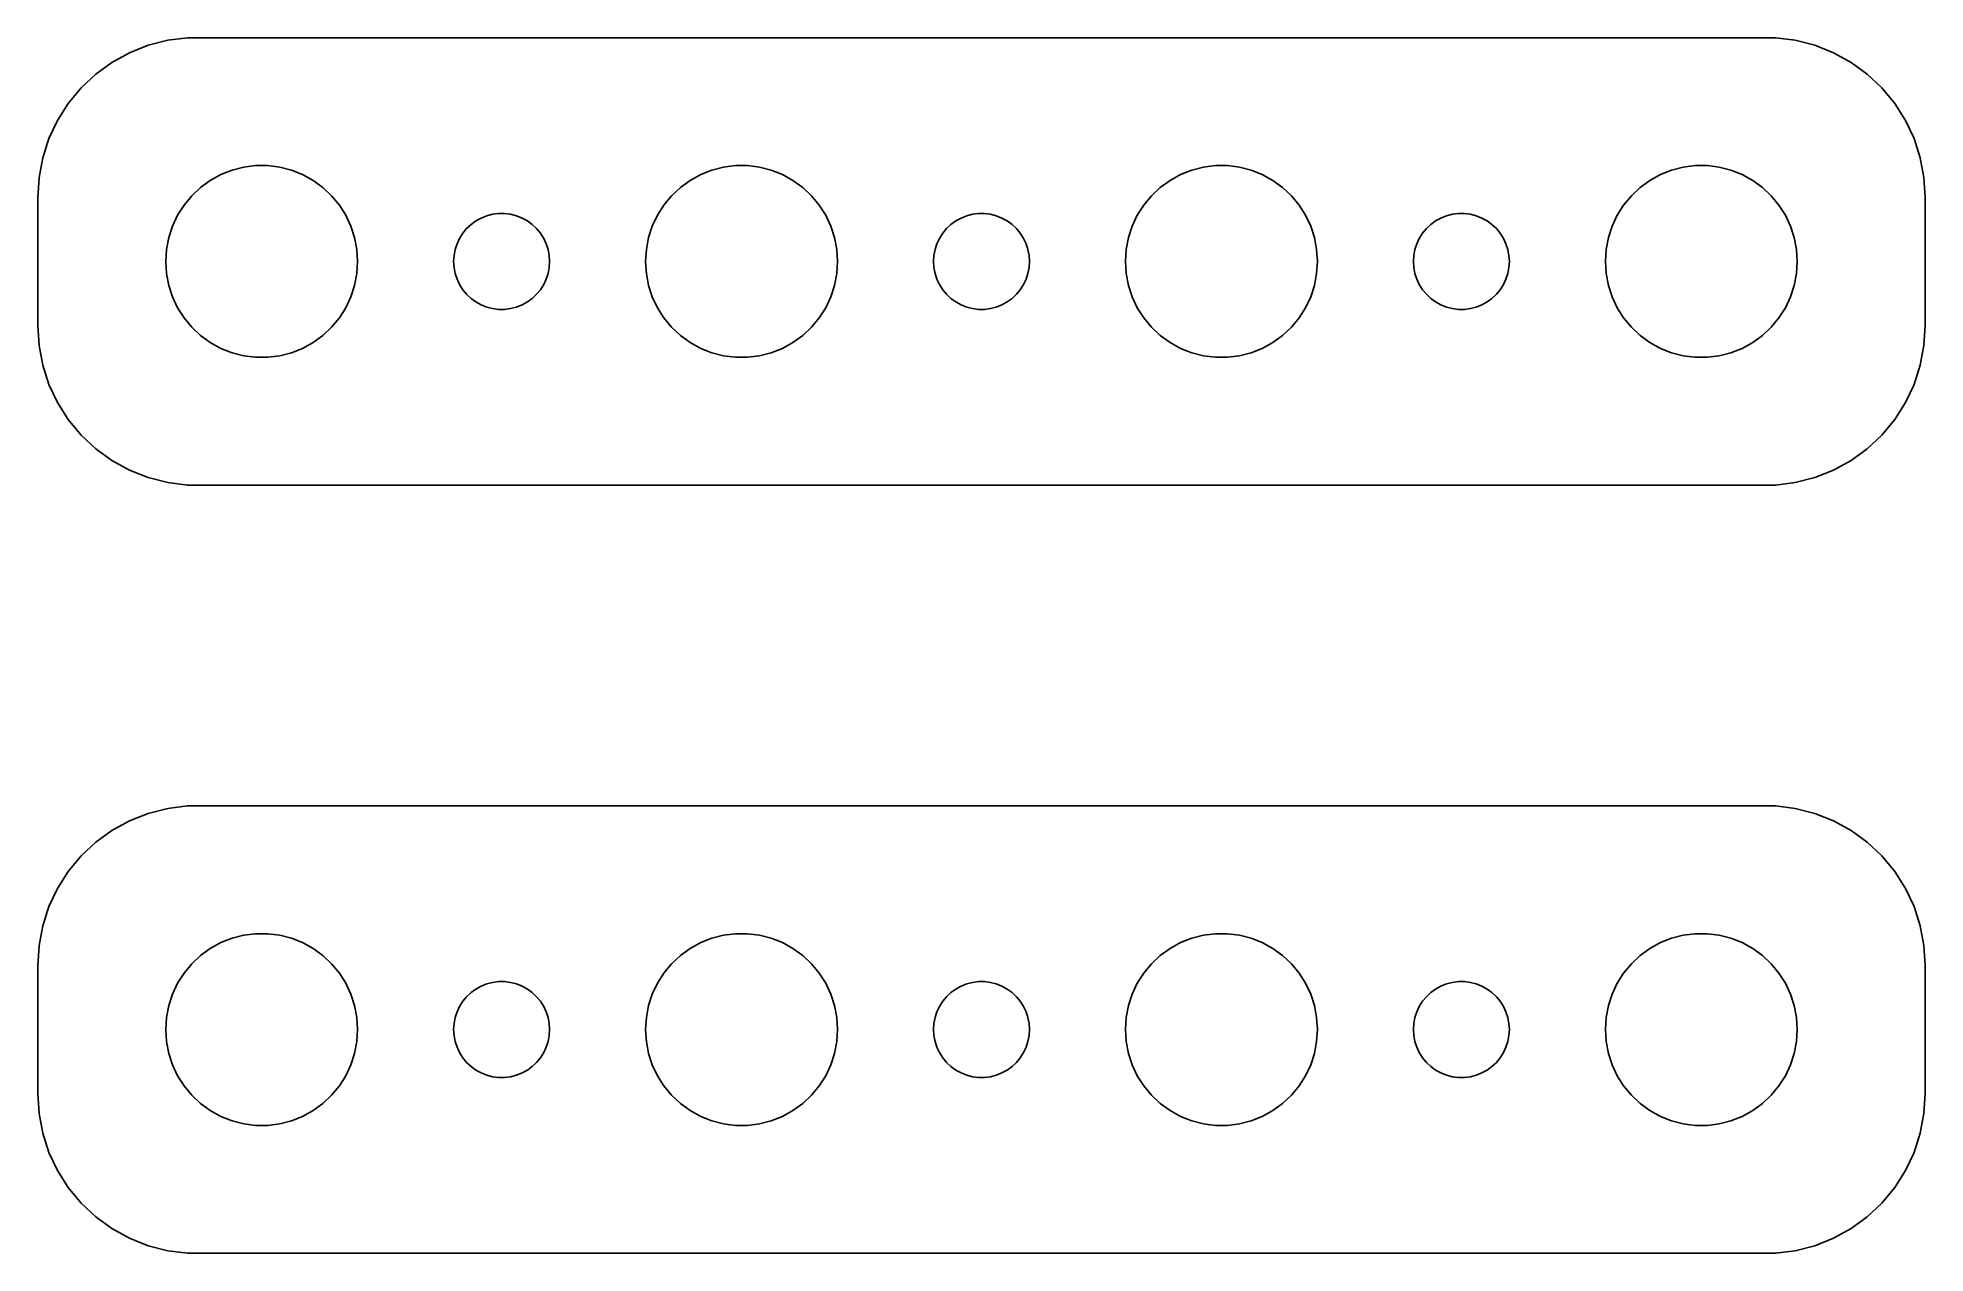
# Model space of a CAD drawing. Header units: metres. Extents: x -29.5 to 29.5, y 17 to 55.
import ezdxf

# ---------------------------------------------------------------- set-up
doc = ezdxf.new("R2010")
doc.units = ezdxf.units.M

msp = doc.modelspace()

# ---------------------------------------------------------------- linework, layer by layer
for p, q in [((-25.4369, 54.9114), (-26.0451, 54.7553)), ((-24.8139, 54.9901), (-25.4369, 54.9114)), ((24.8139, 54.9901), (-24.8139, 54.9901)), ((25.4369, 54.9114), (24.8139, 54.9901)), ((26.0451, 54.7553), (25.4369, 54.9114)), ((-26.6289, 54.5241), (-27.1791, 54.2216)), ((-26.0451, 54.7553), (-26.6289, 54.5241)), ((26.6289, 54.5241), (26.0451, 54.7553)), ((27.1791, 54.2216), (26.6289, 54.5241)), ((-27.6871, 53.8526), (-28.1448, 53.4227)), ((-27.1791, 54.2216), (-27.6871, 53.8526)), ((27.6871, 53.8526), (27.1791, 54.2216)), ((28.1448, 53.4227), (27.6871, 53.8526)), ((-28.1448, 53.4227), (-28.5451, 52.9389)), ((28.5451, 52.9389), (28.1448, 53.4227)), ((-28.5451, 52.9389), (-28.8815, 52.4088)), ((28.8815, 52.4088), (28.5451, 52.9389)), ((-28.8815, 52.4088), (-29.1489, 51.8406)), ((29.1489, 51.8406), (28.8815, 52.4088)), ((-29.1489, 51.8406), (-29.3429, 51.2434)), ((29.3429, 51.2434), (29.1489, 51.8406)), ((-29.3429, 51.2434), (-29.4606, 50.6267)), ((-23.7773, 50.7145), (-23.427, 50.8532)), ((-23.427, 50.8532), (-23.0621, 50.9469)), ((-23.0621, 50.9469), (-22.6884, 50.9941)), ((-22.6884, 50.9941), (-22.3116, 50.9941)), ((-22.3116, 50.9941), (-21.9379, 50.9469)), ((-21.9379, 50.9469), (-21.5729, 50.8532)), ((-21.5729, 50.8532), (-21.2227, 50.7145)), ((-8.77733, 50.7145), (-8.42705, 50.8532)), ((-8.42705, 50.8532), (-8.06213, 50.9469)), ((-8.06213, 50.9469), (-7.68837, 50.9941)), ((-7.68837, 50.9941), (-7.31161, 50.9941)), ((-7.31161, 50.9941), (-6.93785, 50.9469)), ((-6.93785, 50.9469), (-6.57294, 50.8532)), ((-6.57294, 50.8532), (-6.22266, 50.7145)), ((6.22266, 50.7145), (6.57294, 50.8532)), ((6.57294, 50.8532), (6.93785, 50.9469)), ((6.93785, 50.9469), (7.31161, 50.9941)), ((7.31161, 50.9941), (7.68837, 50.9941)), ((7.68837, 50.9941), (8.06213, 50.9469)), ((8.06213, 50.9469), (8.42705, 50.8532)), ((8.42705, 50.8532), (8.77733, 50.7145)), ((21.2227, 50.7145), (21.5729, 50.8532)), ((21.5729, 50.8532), (21.9379, 50.9469)), ((21.9379, 50.9469), (22.3116, 50.9941)), ((22.3116, 50.9941), (22.6884, 50.9941)), ((22.6884, 50.9941), (23.0621, 50.9469)), ((23.0621, 50.9469), (23.427, 50.8532)), ((23.427, 50.8532), (23.7773, 50.7145)), ((29.4606, 50.6267), (29.3429, 51.2434)), ((-29.4606, 50.6267), (-29.5, 50)), ((-24.6869, 50.0536), (-24.4123, 50.3115)), ((-24.4123, 50.3115), (-24.1075, 50.533)), ((-24.1075, 50.533), (-23.7773, 50.7145)), ((-21.2227, 50.7145), (-20.8925, 50.533)), ((-20.8925, 50.533), (-20.5877, 50.3115)), ((-20.5877, 50.3115), (-20.3131, 50.0536)), ((-9.6869, 50.0536), (-9.41226, 50.3115)), ((-9.41226, 50.3115), (-9.10747, 50.533)), ((-9.10747, 50.533), (-8.77733, 50.7145)), ((-6.22266, 50.7145), (-5.89252, 50.533)), ((-5.89252, 50.533), (-5.58772, 50.3115)), ((-5.58772, 50.3115), (-5.31308, 50.0536)), ((5.31308, 50.0536), (5.58772, 50.3115)), ((5.58772, 50.3115), (5.89252, 50.533)), ((5.89252, 50.533), (6.22266, 50.7145)), ((8.77733, 50.7145), (9.10747, 50.533)), ((9.10747, 50.533), (9.41226, 50.3115)), ((9.41226, 50.3115), (9.6869, 50.0536)), ((20.3131, 50.0536), (20.5877, 50.3115)), ((20.5877, 50.3115), (20.8925, 50.533)), ((20.8925, 50.533), (21.2227, 50.7145)), ((23.7773, 50.7145), (24.1075, 50.533)), ((24.1075, 50.533), (24.4123, 50.3115)), ((24.4123, 50.3115), (24.6869, 50.0536)), ((29.5, 50), (29.4606, 50.6267)), ((-29.5, 50), (-29.5, 46)), ((-25.1289, 49.4453), (-24.927, 49.7634)), ((-24.927, 49.7634), (-24.6869, 50.0536)), ((-20.3131, 50.0536), (-20.0729, 49.7634)), ((-20.0729, 49.7634), (-19.8711, 49.4453)), ((-10.1289, 49.4453), (-9.92705, 49.7634)), ((-9.92705, 49.7634), (-9.6869, 50.0536)), ((-5.31308, 50.0536), (-5.07294, 49.7634)), ((-5.07294, 49.7634), (-4.87108, 49.4453)), ((4.87108, 49.4453), (5.07294, 49.7634)), ((5.07294, 49.7634), (5.31308, 50.0536)), ((9.6869, 50.0536), (9.92705, 49.7634)), ((9.92705, 49.7634), (10.1289, 49.4453)), ((19.8711, 49.4453), (20.0729, 49.7634)), ((20.0729, 49.7634), (20.3131, 50.0536)), ((24.6869, 50.0536), (24.927, 49.7634)), ((24.927, 49.7634), (25.1289, 49.4453)), ((29.5, 46), (29.5, 50)), ((-25.4057, 48.7461), (-25.2893, 49.1044)), ((-25.2893, 49.1044), (-25.1289, 49.4453)), ((-19.8711, 49.4453), (-19.7107, 49.1044)), ((-19.7107, 49.1044), (-19.5942, 48.7461)), ((-16.2135, 48.8817), (-16.0934, 49.0268)), ((-16.0934, 49.0268), (-15.9561, 49.1558)), ((-15.9561, 49.1558), (-15.8037, 49.2665)), ((-15.8037, 49.2665), (-15.6387, 49.3572)), ((-15.6387, 49.3572), (-15.4635, 49.4266)), ((-15.4635, 49.4266), (-15.2811, 49.4734)), ((-15.2811, 49.4734), (-15.0942, 49.497)), ((-15.0942, 49.497), (-14.9058, 49.497)), ((-14.9058, 49.497), (-14.7189, 49.4734)), ((-14.7189, 49.4734), (-14.5365, 49.4266)), ((-14.5365, 49.4266), (-14.3613, 49.3572)), ((-14.3613, 49.3572), (-14.1963, 49.2665)), ((-14.1963, 49.2665), (-14.0439, 49.1558)), ((-14.0439, 49.1558), (-13.9065, 49.0268)), ((-13.9065, 49.0268), (-13.7865, 48.8817)), ((-10.4057, 48.7461), (-10.2893, 49.1044)), ((-10.2893, 49.1044), (-10.1289, 49.4453)), ((-4.87108, 49.4453), (-4.71066, 49.1044)), ((-4.71066, 49.1044), (-4.59424, 48.7461)), ((-1.21352, 48.8817), (-1.09344, 49.0268)), ((-1.09344, 49.0268), (-0.956131, 49.1558)), ((-0.956131, 49.1558), (-0.803726, 49.2665)), ((-0.803726, 49.2665), (-0.638657, 49.3572)), ((-0.638657, 49.3572), (-0.463516, 49.4266)), ((-0.463516, 49.4266), (-0.281067, 49.4734)), ((-0.281067, 49.4734), (-0.094177, 49.497)), ((-0.094177, 49.497), (0.094177, 49.497)), ((0.094177, 49.497), (0.281067, 49.4734)), ((0.281067, 49.4734), (0.463516, 49.4266)), ((0.463516, 49.4266), (0.638657, 49.3572)), ((0.638657, 49.3572), (0.803726, 49.2665)), ((0.803726, 49.2665), (0.956131, 49.1558)), ((0.956131, 49.1558), (1.09344, 49.0268)), ((1.09344, 49.0268), (1.21352, 48.8817)), ((4.59424, 48.7461), (4.71066, 49.1044)), ((4.71066, 49.1044), (4.87108, 49.4453)), ((10.1289, 49.4453), (10.2893, 49.1044)), ((10.2893, 49.1044), (10.4057, 48.7461)), ((13.7865, 48.8817), (13.9065, 49.0268)), ((13.9065, 49.0268), (14.0439, 49.1558)), ((14.0439, 49.1558), (14.1963, 49.2665)), ((14.1963, 49.2665), (14.3613, 49.3572)), ((14.3613, 49.3572), (14.5365, 49.4266)), ((14.5365, 49.4266), (14.7189, 49.4734)), ((14.7189, 49.4734), (14.9058, 49.497)), ((14.9058, 49.497), (15.0942, 49.497)), ((15.0942, 49.497), (15.2811, 49.4734)), ((15.2811, 49.4734), (15.4635, 49.4266)), ((15.4635, 49.4266), (15.6387, 49.3572)), ((15.6387, 49.3572), (15.8037, 49.2665)), ((15.8037, 49.2665), (15.9561, 49.1558)), ((15.9561, 49.1558), (16.0934, 49.0268)), ((16.0934, 49.0268), (16.2135, 48.8817)), ((19.5942, 48.7461), (19.7107, 49.1044)), ((19.7107, 49.1044), (19.8711, 49.4453)), ((25.1289, 49.4453), (25.2893, 49.1044)), ((25.2893, 49.1044), (25.4057, 48.7461)), ((-25.4763, 48.376), (-25.4057, 48.7461)), ((-19.5942, 48.7461), (-19.5237, 48.376)), ((-16.4529, 48.373), (-16.3947, 48.5522)), ((-16.3947, 48.5522), (-16.3145, 48.7226)), ((-16.3145, 48.7226), (-16.2135, 48.8817)), ((-13.7865, 48.8817), (-13.6855, 48.7226)), ((-13.6855, 48.7226), (-13.6053, 48.5522)), ((-13.6053, 48.5522), (-13.5471, 48.373)), ((-10.4763, 48.376), (-10.4057, 48.7461)), ((-4.59424, 48.7461), (-4.52365, 48.376)), ((-1.45287, 48.373), (-1.39465, 48.5522)), ((-1.39465, 48.5522), (-1.31445, 48.7226)), ((-1.31445, 48.7226), (-1.21352, 48.8817)), ((1.21352, 48.8817), (1.31445, 48.7226)), ((1.31445, 48.7226), (1.39465, 48.5522)), ((1.39465, 48.5522), (1.45287, 48.373)), ((4.52365, 48.376), (4.59424, 48.7461)), ((10.4057, 48.7461), (10.4763, 48.376)), ((13.5471, 48.373), (13.6053, 48.5522)), ((13.6053, 48.5522), (13.6855, 48.7226)), ((13.6855, 48.7226), (13.7865, 48.8817)), ((16.2135, 48.8817), (16.3145, 48.7226)), ((16.3145, 48.7226), (16.3947, 48.5522)), ((16.3947, 48.5522), (16.4529, 48.373)), ((19.5237, 48.376), (19.5942, 48.7461)), ((25.4057, 48.7461), (25.4763, 48.376)), ((-25.5, 48), (-25.4763, 48.376)), ((-25.4763, 47.624), (-25.5, 48)), ((-19.5237, 48.376), (-19.5, 48)), ((-19.5, 48), (-19.5237, 47.624)), ((-16.5, 48), (-16.4882, 48.188)), ((-16.4882, 47.812), (-16.5, 48)), ((-16.4882, 48.188), (-16.4529, 48.373)), ((-16.4529, 47.627), (-16.4882, 47.812)), ((-13.5471, 48.373), (-13.5118, 48.188)), ((-13.5118, 47.812), (-13.5471, 47.627)), ((-13.5118, 48.188), (-13.5, 48)), ((-13.5, 48), (-13.5118, 47.812)), ((-10.5, 48), (-10.4763, 48.376)), ((-10.4763, 47.624), (-10.5, 48)), ((-4.52365, 48.376), (-4.5, 48)), ((-4.5, 48), (-4.52365, 47.624)), ((-1.5, 48), (-1.48816, 48.188)), ((-1.48816, 47.812), (-1.5, 48)), ((-1.48816, 48.188), (-1.45287, 48.373)), ((-1.45287, 47.627), (-1.48816, 47.812)), ((1.45287, 48.373), (1.48816, 48.188)), ((1.48816, 47.812), (1.45287, 47.627)), ((1.48816, 48.188), (1.5, 48)), ((1.5, 48), (1.48816, 47.812)), ((4.5, 48), (4.52365, 48.376)), ((4.52365, 47.624), (4.5, 48)), ((10.4763, 48.376), (10.5, 48)), ((10.5, 48), (10.4763, 47.624)), ((13.5, 48), (13.5118, 48.188)), ((13.5118, 47.812), (13.5, 48)), ((13.5118, 48.188), (13.5471, 48.373)), ((13.5471, 47.627), (13.5118, 47.812)), ((16.4529, 48.373), (16.4882, 48.188)), ((16.4882, 47.812), (16.4529, 47.627)), ((16.4882, 48.188), (16.5, 48)), ((16.5, 48), (16.4882, 47.812)), ((19.5, 48), (19.5237, 48.376)), ((19.5237, 47.624), (19.5, 48)), ((25.4763, 48.376), (25.5, 48)), ((25.5, 48), (25.4763, 47.624)), ((-25.4057, 47.2539), (-25.4763, 47.624)), ((-25.2893, 46.8956), (-25.4057, 47.2539)), ((-19.5942, 47.2539), (-19.7107, 46.8956)), ((-19.5237, 47.624), (-19.5942, 47.2539)), ((-16.3947, 47.4478), (-16.4529, 47.627)), ((-16.3145, 47.2774), (-16.3947, 47.4478)), ((-16.2135, 47.1183), (-16.3145, 47.2774)), ((-13.6855, 47.2774), (-13.7865, 47.1183)), ((-13.6053, 47.4478), (-13.6855, 47.2774)), ((-13.5471, 47.627), (-13.6053, 47.4478)), ((-10.4057, 47.2539), (-10.4763, 47.624)), ((-10.2893, 46.8956), (-10.4057, 47.2539)), ((-4.59424, 47.2539), (-4.71066, 46.8956)), ((-4.52365, 47.624), (-4.59424, 47.2539)), ((-1.39465, 47.4478), (-1.45287, 47.627)), ((-1.31445, 47.2774), (-1.39465, 47.4478)), ((-1.21352, 47.1183), (-1.31445, 47.2774)), ((1.31445, 47.2774), (1.21352, 47.1183)), ((1.39465, 47.4478), (1.31445, 47.2774)), ((1.45287, 47.627), (1.39465, 47.4478)), ((4.59424, 47.2539), (4.52365, 47.624)), ((4.71066, 46.8956), (4.59424, 47.2539)), ((10.4057, 47.2539), (10.2893, 46.8956)), ((10.4763, 47.624), (10.4057, 47.2539)), ((13.6053, 47.4478), (13.5471, 47.627)), ((13.6855, 47.2774), (13.6053, 47.4478)), ((13.7865, 47.1183), (13.6855, 47.2774)), ((16.3145, 47.2774), (16.2135, 47.1183)), ((16.3947, 47.4478), (16.3145, 47.2774)), ((16.4529, 47.627), (16.3947, 47.4478)), ((19.5942, 47.2539), (19.5237, 47.624)), ((19.7107, 46.8956), (19.5942, 47.2539)), ((25.4057, 47.2539), (25.2893, 46.8956)), ((25.4763, 47.624), (25.4057, 47.2539)), ((-25.1289, 46.5547), (-25.2893, 46.8956)), ((-19.7107, 46.8956), (-19.8711, 46.5547)), ((-16.0934, 46.9732), (-16.2135, 47.1183)), ((-15.9561, 46.8442), (-16.0934, 46.9732)), ((-15.8037, 46.7335), (-15.9561, 46.8442)), ((-15.6387, 46.6428), (-15.8037, 46.7335)), ((-15.4635, 46.5734), (-15.6387, 46.6428)), ((-14.3613, 46.6428), (-14.5365, 46.5734)), ((-14.1963, 46.7335), (-14.3613, 46.6428)), ((-14.0439, 46.8442), (-14.1963, 46.7335)), ((-13.9065, 46.9732), (-14.0439, 46.8442)), ((-13.7865, 47.1183), (-13.9065, 46.9732)), ((-10.1289, 46.5547), (-10.2893, 46.8956)), ((-4.71066, 46.8956), (-4.87108, 46.5547)), ((-1.09344, 46.9732), (-1.21352, 47.1183)), ((-0.956131, 46.8442), (-1.09344, 46.9732)), ((-0.803726, 46.7335), (-0.956131, 46.8442)), ((-0.638657, 46.6428), (-0.803726, 46.7335)), ((-0.463516, 46.5734), (-0.638657, 46.6428)), ((0.638657, 46.6428), (0.463516, 46.5734)), ((0.803726, 46.7335), (0.638657, 46.6428)), ((0.956131, 46.8442), (0.803726, 46.7335)), ((1.09344, 46.9732), (0.956131, 46.8442)), ((1.21352, 47.1183), (1.09344, 46.9732)), ((4.87108, 46.5547), (4.71066, 46.8956)), ((10.2893, 46.8956), (10.1289, 46.5547)), ((13.9065, 46.9732), (13.7865, 47.1183)), ((14.0439, 46.8442), (13.9065, 46.9732)), ((14.1963, 46.7335), (14.0439, 46.8442)), ((14.3613, 46.6428), (14.1963, 46.7335)), ((14.5365, 46.5734), (14.3613, 46.6428)), ((15.6387, 46.6428), (15.4635, 46.5734)), ((15.8037, 46.7335), (15.6387, 46.6428)), ((15.9561, 46.8442), (15.8037, 46.7335)), ((16.0934, 46.9732), (15.9561, 46.8442)), ((16.2135, 47.1183), (16.0934, 46.9732)), ((19.8711, 46.5547), (19.7107, 46.8956)), ((25.2893, 46.8956), (25.1289, 46.5547)), ((-24.927, 46.2366), (-25.1289, 46.5547)), ((-24.6869, 45.9464), (-24.927, 46.2366)), ((-20.0729, 46.2366), (-20.3131, 45.9464)), ((-19.8711, 46.5547), (-20.0729, 46.2366)), ((-15.2811, 46.5266), (-15.4635, 46.5734)), ((-15.0942, 46.503), (-15.2811, 46.5266)), ((-14.9058, 46.503), (-15.0942, 46.503)), ((-14.7189, 46.5266), (-14.9058, 46.503)), ((-14.5365, 46.5734), (-14.7189, 46.5266)), ((-9.92705, 46.2366), (-10.1289, 46.5547)), ((-9.6869, 45.9464), (-9.92705, 46.2366)), ((-5.07294, 46.2366), (-5.31308, 45.9464)), ((-4.87108, 46.5547), (-5.07294, 46.2366)), ((-0.281067, 46.5266), (-0.463516, 46.5734)), ((-0.094177, 46.503), (-0.281067, 46.5266)), ((0.094177, 46.503), (-0.094177, 46.503)), ((0.281067, 46.5266), (0.094177, 46.503)), ((0.463516, 46.5734), (0.281067, 46.5266)), ((5.07294, 46.2366), (4.87108, 46.5547)), ((5.31308, 45.9464), (5.07294, 46.2366)), ((9.92705, 46.2366), (9.6869, 45.9464)), ((10.1289, 46.5547), (9.92705, 46.2366)), ((14.7189, 46.5266), (14.5365, 46.5734)), ((14.9058, 46.503), (14.7189, 46.5266)), ((15.0942, 46.503), (14.9058, 46.503)), ((15.2811, 46.5266), (15.0942, 46.503)), ((15.4635, 46.5734), (15.2811, 46.5266)), ((20.0729, 46.2366), (19.8711, 46.5547)), ((20.3131, 45.9464), (20.0729, 46.2366)), ((24.927, 46.2366), (24.6869, 45.9464)), ((25.1289, 46.5547), (24.927, 46.2366)), ((-29.5, 46), (-29.4606, 45.3733)), ((-24.4123, 45.6885), (-24.6869, 45.9464)), ((-24.1075, 45.467), (-24.4123, 45.6885)), ((-23.7773, 45.2855), (-24.1075, 45.467)), ((-20.8925, 45.467), (-21.2227, 45.2855)), ((-20.5877, 45.6885), (-20.8925, 45.467)), ((-20.3131, 45.9464), (-20.5877, 45.6885)), ((-9.41226, 45.6885), (-9.6869, 45.9464)), ((-9.10747, 45.467), (-9.41226, 45.6885)), ((-8.77733, 45.2855), (-9.10747, 45.467)), ((-5.89252, 45.467), (-6.22266, 45.2855)), ((-5.58772, 45.6885), (-5.89252, 45.467)), ((-5.31308, 45.9464), (-5.58772, 45.6885)), ((5.58772, 45.6885), (5.31308, 45.9464)), ((5.89252, 45.467), (5.58772, 45.6885)), ((6.22266, 45.2855), (5.89252, 45.467)), ((9.10747, 45.467), (8.77733, 45.2855)), ((9.41226, 45.6885), (9.10747, 45.467)), ((9.6869, 45.9464), (9.41226, 45.6885)), ((20.5877, 45.6885), (20.3131, 45.9464)), ((20.8925, 45.467), (20.5877, 45.6885)), ((21.2227, 45.2855), (20.8925, 45.467)), ((24.1075, 45.467), (23.7773, 45.2855)), ((24.4123, 45.6885), (24.1075, 45.467)), ((24.6869, 45.9464), (24.4123, 45.6885)), ((29.4606, 45.3733), (29.5, 46)), ((-29.4606, 45.3733), (-29.3429, 44.7566)), ((-23.427, 45.1468), (-23.7773, 45.2855)), ((-23.0621, 45.0531), (-23.427, 45.1468)), ((-22.6884, 45.0059), (-23.0621, 45.0531)), ((-22.3116, 45.0059), (-22.6884, 45.0059)), ((-21.9379, 45.0531), (-22.3116, 45.0059)), ((-21.5729, 45.1468), (-21.9379, 45.0531)), ((-21.2227, 45.2855), (-21.5729, 45.1468)), ((-8.42705, 45.1468), (-8.77733, 45.2855)), ((-8.06213, 45.0531), (-8.42705, 45.1468)), ((-7.68837, 45.0059), (-8.06213, 45.0531)), ((-7.31161, 45.0059), (-7.68837, 45.0059)), ((-6.93785, 45.0531), (-7.31161, 45.0059)), ((-6.57294, 45.1468), (-6.93785, 45.0531)), ((-6.22266, 45.2855), (-6.57294, 45.1468)), ((6.57294, 45.1468), (6.22266, 45.2855)), ((6.93785, 45.0531), (6.57294, 45.1468)), ((7.31161, 45.0059), (6.93785, 45.0531)), ((7.68837, 45.0059), (7.31161, 45.0059)), ((8.06213, 45.0531), (7.68837, 45.0059)), ((8.42705, 45.1468), (8.06213, 45.0531)), ((8.77733, 45.2855), (8.42705, 45.1468)), ((21.5729, 45.1468), (21.2227, 45.2855)), ((21.9379, 45.0531), (21.5729, 45.1468)), ((22.3116, 45.0059), (21.9379, 45.0531)), ((22.6884, 45.0059), (22.3116, 45.0059)), ((23.0621, 45.0531), (22.6884, 45.0059)), ((23.427, 45.1468), (23.0621, 45.0531)), ((23.7773, 45.2855), (23.427, 45.1468)), ((29.3429, 44.7566), (29.4606, 45.3733)), ((-29.3429, 44.7566), (-29.1489, 44.1594)), ((29.1489, 44.1594), (29.3429, 44.7566)), ((-29.1489, 44.1594), (-28.8815, 43.5912)), ((28.8815, 43.5912), (29.1489, 44.1594)), ((-28.8815, 43.5912), (-28.5451, 43.0611)), ((28.5451, 43.0611), (28.8815, 43.5912)), ((-28.5451, 43.0611), (-28.1448, 42.5773)), ((-28.1448, 42.5773), (-27.6871, 42.1474)), ((27.6871, 42.1474), (28.1448, 42.5773)), ((28.1448, 42.5773), (28.5451, 43.0611)), ((-27.6871, 42.1474), (-27.1791, 41.7784)), ((27.1791, 41.7784), (27.6871, 42.1474)), ((-27.1791, 41.7784), (-26.6289, 41.4759)), ((-26.6289, 41.4759), (-26.0451, 41.2447)), ((26.0451, 41.2447), (26.6289, 41.4759)), ((26.6289, 41.4759), (27.1791, 41.7784)), ((-26.0451, 41.2447), (-25.4369, 41.0886)), ((-25.4369, 41.0886), (-24.8139, 41.0099)), ((-24.8139, 41.0099), (24.8139, 41.0099)), ((24.8139, 41.0099), (25.4369, 41.0886)), ((25.4369, 41.0886), (26.0451, 41.2447)), ((-26.0451, 30.7553), (-26.6289, 30.5241)), ((-25.4369, 30.9114), (-26.0451, 30.7553)), ((-24.8139, 30.9901), (-25.4369, 30.9114)), ((24.8139, 30.9901), (-24.8139, 30.9901)), ((25.4369, 30.9114), (24.8139, 30.9901)), ((26.0451, 30.7553), (25.4369, 30.9114)), ((26.6289, 30.5241), (26.0451, 30.7553)), ((-27.1791, 30.2216), (-27.6871, 29.8526)), ((-26.6289, 30.5241), (-27.1791, 30.2216)), ((27.1791, 30.2216), (26.6289, 30.5241)), ((27.6871, 29.8526), (27.1791, 30.2216)), ((-27.6871, 29.8526), (-28.1448, 29.4227)), ((28.1448, 29.4227), (27.6871, 29.8526)), ((-28.5451, 28.9389), (-28.8815, 28.4088)), ((-28.1448, 29.4227), (-28.5451, 28.9389)), ((28.5451, 28.9389), (28.1448, 29.4227)), ((28.8815, 28.4088), (28.5451, 28.9389)), ((-28.8815, 28.4088), (-29.1489, 27.8406)), ((29.1489, 27.8406), (28.8815, 28.4088)), ((-29.1489, 27.8406), (-29.3429, 27.2434)), ((29.3429, 27.2434), (29.1489, 27.8406)), ((-29.3429, 27.2434), (-29.4606, 26.6267)), ((29.4606, 26.6267), (29.3429, 27.2434)), ((-29.4606, 26.6267), (-29.5, 26)), ((-24.1075, 26.533), (-23.7773, 26.7145)), ((-23.7773, 26.7145), (-23.427, 26.8532)), ((-23.427, 26.8532), (-23.0621, 26.9469)), ((-23.0621, 26.9469), (-22.6884, 26.9941)), ((-22.6884, 26.9941), (-22.3116, 26.9941)), ((-22.3116, 26.9941), (-21.9379, 26.9469)), ((-21.9379, 26.9469), (-21.5729, 26.8532)), ((-21.5729, 26.8532), (-21.2227, 26.7145)), ((-21.2227, 26.7145), (-20.8925, 26.533)), ((-9.10747, 26.533), (-8.77733, 26.7145)), ((-8.77733, 26.7145), (-8.42705, 26.8532)), ((-8.42705, 26.8532), (-8.06213, 26.9469)), ((-8.06213, 26.9469), (-7.68837, 26.9941)), ((-7.68837, 26.9941), (-7.31161, 26.9941)), ((-7.31161, 26.9941), (-6.93785, 26.9469)), ((-6.93785, 26.9469), (-6.57294, 26.8532)), ((-6.57294, 26.8532), (-6.22266, 26.7145)), ((-6.22266, 26.7145), (-5.89252, 26.533)), ((5.89252, 26.533), (6.22266, 26.7145)), ((6.22266, 26.7145), (6.57294, 26.8532)), ((6.57294, 26.8532), (6.93785, 26.9469)), ((6.93785, 26.9469), (7.31161, 26.9941)), ((7.31161, 26.9941), (7.68837, 26.9941)), ((7.68837, 26.9941), (8.06213, 26.9469)), ((8.06213, 26.9469), (8.42705, 26.8532)), ((8.42705, 26.8532), (8.77733, 26.7145)), ((8.77733, 26.7145), (9.10747, 26.533)), ((20.8925, 26.533), (21.2227, 26.7145)), ((21.2227, 26.7145), (21.5729, 26.8532)), ((21.5729, 26.8532), (21.9379, 26.9469)), ((21.9379, 26.9469), (22.3116, 26.9941)), ((22.3116, 26.9941), (22.6884, 26.9941)), ((22.6884, 26.9941), (23.0621, 26.9469)), ((23.0621, 26.9469), (23.427, 26.8532)), ((23.427, 26.8532), (23.7773, 26.7145)), ((23.7773, 26.7145), (24.1075, 26.533)), ((29.5, 26), (29.4606, 26.6267)), ((-29.5, 26), (-29.5, 22)), ((-24.927, 25.7634), (-24.6869, 26.0536)), ((-24.6869, 26.0536), (-24.4123, 26.3115)), ((-24.4123, 26.3115), (-24.1075, 26.533)), ((-20.8925, 26.533), (-20.5877, 26.3115)), ((-20.5877, 26.3115), (-20.3131, 26.0536)), ((-20.3131, 26.0536), (-20.0729, 25.7634)), ((-9.92705, 25.7634), (-9.6869, 26.0536)), ((-9.6869, 26.0536), (-9.41226, 26.3115)), ((-9.41226, 26.3115), (-9.10747, 26.533)), ((-5.89252, 26.533), (-5.58772, 26.3115)), ((-5.58772, 26.3115), (-5.31308, 26.0536)), ((-5.31308, 26.0536), (-5.07294, 25.7634)), ((5.07294, 25.7634), (5.31308, 26.0536)), ((5.31308, 26.0536), (5.58772, 26.3115)), ((5.58772, 26.3115), (5.89252, 26.533)), ((9.10747, 26.533), (9.41226, 26.3115)), ((9.41226, 26.3115), (9.6869, 26.0536)), ((9.6869, 26.0536), (9.92705, 25.7634)), ((20.0729, 25.7634), (20.3131, 26.0536)), ((20.3131, 26.0536), (20.5877, 26.3115)), ((20.5877, 26.3115), (20.8925, 26.533)), ((24.1075, 26.533), (24.4123, 26.3115)), ((24.4123, 26.3115), (24.6869, 26.0536)), ((24.6869, 26.0536), (24.927, 25.7634)), ((29.5, 22), (29.5, 26)), ((-25.2893, 25.1044), (-25.1289, 25.4453)), ((-25.1289, 25.4453), (-24.927, 25.7634)), ((-20.0729, 25.7634), (-19.8711, 25.4453)), ((-19.8711, 25.4453), (-19.7107, 25.1044)), ((-15.6387, 25.3572), (-15.4635, 25.4266)), ((-15.4635, 25.4266), (-15.2811, 25.4734)), ((-15.2811, 25.4734), (-15.0942, 25.497)), ((-15.0942, 25.497), (-14.9058, 25.497)), ((-14.9058, 25.497), (-14.7189, 25.4734)), ((-14.7189, 25.4734), (-14.5365, 25.4266)), ((-14.5365, 25.4266), (-14.3613, 25.3572)), ((-10.2893, 25.1044), (-10.1289, 25.4453)), ((-10.1289, 25.4453), (-9.92705, 25.7634)), ((-5.07294, 25.7634), (-4.87108, 25.4453)), ((-4.87108, 25.4453), (-4.71066, 25.1044)), ((-0.638657, 25.3572), (-0.463516, 25.4266)), ((-0.463516, 25.4266), (-0.281067, 25.4734)), ((-0.281067, 25.4734), (-0.094177, 25.497)), ((-0.094177, 25.497), (0.094177, 25.497)), ((0.094177, 25.497), (0.281067, 25.4734)), ((0.281067, 25.4734), (0.463516, 25.4266)), ((0.463516, 25.4266), (0.638657, 25.3572)), ((4.71066, 25.1044), (4.87108, 25.4453)), ((4.87108, 25.4453), (5.07294, 25.7634)), ((9.92705, 25.7634), (10.1289, 25.4453)), ((10.1289, 25.4453), (10.2893, 25.1044)), ((14.3613, 25.3572), (14.5365, 25.4266)), ((14.5365, 25.4266), (14.7189, 25.4734)), ((14.7189, 25.4734), (14.9058, 25.497)), ((14.9058, 25.497), (15.0942, 25.497)), ((15.0942, 25.497), (15.2811, 25.4734)), ((15.2811, 25.4734), (15.4635, 25.4266)), ((15.4635, 25.4266), (15.6387, 25.3572)), ((19.7107, 25.1044), (19.8711, 25.4453)), ((19.8711, 25.4453), (20.0729, 25.7634)), ((24.927, 25.7634), (25.1289, 25.4453)), ((25.1289, 25.4453), (25.2893, 25.1044)), ((-25.4057, 24.7461), (-25.2893, 25.1044)), ((-19.7107, 25.1044), (-19.5942, 24.7461)), ((-16.3145, 24.7226), (-16.2135, 24.8817)), ((-16.2135, 24.8817), (-16.0934, 25.0268)), ((-16.0934, 25.0268), (-15.9561, 25.1558)), ((-15.9561, 25.1558), (-15.8037, 25.2665)), ((-15.8037, 25.2665), (-15.6387, 25.3572)), ((-14.3613, 25.3572), (-14.1963, 25.2665)), ((-14.1963, 25.2665), (-14.0439, 25.1558)), ((-14.0439, 25.1558), (-13.9065, 25.0268)), ((-13.9065, 25.0268), (-13.7865, 24.8817)), ((-13.7865, 24.8817), (-13.6855, 24.7226)), ((-10.4057, 24.7461), (-10.2893, 25.1044)), ((-4.71066, 25.1044), (-4.59424, 24.7461)), ((-1.31445, 24.7226), (-1.21352, 24.8817)), ((-1.21352, 24.8817), (-1.09344, 25.0268)), ((-1.09344, 25.0268), (-0.956131, 25.1558)), ((-0.956131, 25.1558), (-0.803726, 25.2665)), ((-0.803726, 25.2665), (-0.638657, 25.3572)), ((0.638657, 25.3572), (0.803726, 25.2665)), ((0.803726, 25.2665), (0.956131, 25.1558)), ((0.956131, 25.1558), (1.09344, 25.0268)), ((1.09344, 25.0268), (1.21352, 24.8817)), ((1.21352, 24.8817), (1.31445, 24.7226)), ((4.59424, 24.7461), (4.71066, 25.1044)), ((10.2893, 25.1044), (10.4057, 24.7461)), ((13.6855, 24.7226), (13.7865, 24.8817)), ((13.7865, 24.8817), (13.9065, 25.0268)), ((13.9065, 25.0268), (14.0439, 25.1558)), ((14.0439, 25.1558), (14.1963, 25.2665)), ((14.1963, 25.2665), (14.3613, 25.3572)), ((15.6387, 25.3572), (15.8037, 25.2665)), ((15.8037, 25.2665), (15.9561, 25.1558)), ((15.9561, 25.1558), (16.0934, 25.0268)), ((16.0934, 25.0268), (16.2135, 24.8817)), ((16.2135, 24.8817), (16.3145, 24.7226)), ((19.5942, 24.7461), (19.7107, 25.1044)), ((25.2893, 25.1044), (25.4057, 24.7461)), ((-25.5, 24), (-25.4763, 24.376)), ((-25.4763, 24.376), (-25.4057, 24.7461)), ((-19.5942, 24.7461), (-19.5237, 24.376)), ((-19.5237, 24.376), (-19.5, 24)), ((-16.4882, 24.188), (-16.4529, 24.373)), ((-16.4529, 24.373), (-16.3947, 24.5522)), ((-16.3947, 24.5522), (-16.3145, 24.7226)), ((-13.6855, 24.7226), (-13.6053, 24.5522)), ((-13.6053, 24.5522), (-13.5471, 24.373)), ((-13.5471, 24.373), (-13.5118, 24.188)), ((-10.5, 24), (-10.4763, 24.376)), ((-10.4763, 24.376), (-10.4057, 24.7461)), ((-4.59424, 24.7461), (-4.52365, 24.376)), ((-4.52365, 24.376), (-4.5, 24)), ((-1.48816, 24.188), (-1.45287, 24.373)), ((-1.45287, 24.373), (-1.39465, 24.5522)), ((-1.39465, 24.5522), (-1.31445, 24.7226)), ((1.31445, 24.7226), (1.39465, 24.5522)), ((1.39465, 24.5522), (1.45287, 24.373)), ((1.45287, 24.373), (1.48816, 24.188)), ((4.5, 24), (4.52365, 24.376)), ((4.52365, 24.376), (4.59424, 24.7461)), ((10.4057, 24.7461), (10.4763, 24.376)), ((10.4763, 24.376), (10.5, 24)), ((13.5118, 24.188), (13.5471, 24.373)), ((13.5471, 24.373), (13.6053, 24.5522)), ((13.6053, 24.5522), (13.6855, 24.7226)), ((16.3145, 24.7226), (16.3947, 24.5522)), ((16.3947, 24.5522), (16.4529, 24.373)), ((16.4529, 24.373), (16.4882, 24.188)), ((19.5, 24), (19.5237, 24.376)), ((19.5237, 24.376), (19.5942, 24.7461)), ((25.4057, 24.7461), (25.4763, 24.376)), ((25.4763, 24.376), (25.5, 24)), ((-25.4763, 23.624), (-25.5, 24)), ((-25.4057, 23.2539), (-25.4763, 23.624)), ((-19.5237, 23.624), (-19.5942, 23.2539)), ((-19.5, 24), (-19.5237, 23.624)), ((-16.5, 24), (-16.4882, 24.188)), ((-16.4882, 23.812), (-16.5, 24)), ((-16.4529, 23.627), (-16.4882, 23.812)), ((-16.3947, 23.4478), (-16.4529, 23.627)), ((-13.5471, 23.627), (-13.6053, 23.4478)), ((-13.5118, 23.812), (-13.5471, 23.627)), ((-13.5118, 24.188), (-13.5, 24)), ((-13.5, 24), (-13.5118, 23.812)), ((-10.4763, 23.624), (-10.5, 24)), ((-10.4057, 23.2539), (-10.4763, 23.624)), ((-4.52365, 23.624), (-4.59424, 23.2539)), ((-4.5, 24), (-4.52365, 23.624)), ((-1.5, 24), (-1.48816, 24.188)), ((-1.48816, 23.812), (-1.5, 24)), ((-1.45287, 23.627), (-1.48816, 23.812)), ((-1.39465, 23.4478), (-1.45287, 23.627)), ((1.45287, 23.627), (1.39465, 23.4478)), ((1.48816, 23.812), (1.45287, 23.627)), ((1.48816, 24.188), (1.5, 24)), ((1.5, 24), (1.48816, 23.812)), ((4.52365, 23.624), (4.5, 24)), ((4.59424, 23.2539), (4.52365, 23.624)), ((10.4763, 23.624), (10.4057, 23.2539)), ((10.5, 24), (10.4763, 23.624)), ((13.5, 24), (13.5118, 24.188)), ((13.5118, 23.812), (13.5, 24)), ((13.5471, 23.627), (13.5118, 23.812)), ((13.6053, 23.4478), (13.5471, 23.627)), ((16.4529, 23.627), (16.3947, 23.4478)), ((16.4882, 23.812), (16.4529, 23.627)), ((16.4882, 24.188), (16.5, 24)), ((16.5, 24), (16.4882, 23.812)), ((19.5237, 23.624), (19.5, 24)), ((19.5942, 23.2539), (19.5237, 23.624)), ((25.4763, 23.624), (25.4057, 23.2539)), ((25.5, 24), (25.4763, 23.624)), ((-25.2893, 22.8956), (-25.4057, 23.2539)), ((-19.5942, 23.2539), (-19.7107, 22.8956)), ((-16.3145, 23.2774), (-16.3947, 23.4478)), ((-16.2135, 23.1183), (-16.3145, 23.2774)), ((-16.0934, 22.9732), (-16.2135, 23.1183)), ((-13.7865, 23.1183), (-13.9065, 22.9732)), ((-13.6855, 23.2774), (-13.7865, 23.1183)), ((-13.6053, 23.4478), (-13.6855, 23.2774)), ((-10.2893, 22.8956), (-10.4057, 23.2539)), ((-4.59424, 23.2539), (-4.71066, 22.8956)), ((-1.31445, 23.2774), (-1.39465, 23.4478)), ((-1.21352, 23.1183), (-1.31445, 23.2774)), ((-1.09344, 22.9732), (-1.21352, 23.1183)), ((1.21352, 23.1183), (1.09344, 22.9732)), ((1.31445, 23.2774), (1.21352, 23.1183)), ((1.39465, 23.4478), (1.31445, 23.2774)), ((4.71066, 22.8956), (4.59424, 23.2539)), ((10.4057, 23.2539), (10.2893, 22.8956)), ((13.6855, 23.2774), (13.6053, 23.4478)), ((13.7865, 23.1183), (13.6855, 23.2774)), ((13.9065, 22.9732), (13.7865, 23.1183)), ((16.2135, 23.1183), (16.0934, 22.9732)), ((16.3145, 23.2774), (16.2135, 23.1183)), ((16.3947, 23.4478), (16.3145, 23.2774)), ((19.7107, 22.8956), (19.5942, 23.2539)), ((25.4057, 23.2539), (25.2893, 22.8956)), ((-25.1289, 22.5547), (-25.2893, 22.8956)), ((-24.927, 22.2366), (-25.1289, 22.5547)), ((-19.8711, 22.5547), (-20.0729, 22.2366)), ((-19.7107, 22.8956), (-19.8711, 22.5547)), ((-15.9561, 22.8442), (-16.0934, 22.9732)), ((-15.8037, 22.7335), (-15.9561, 22.8442)), ((-15.6387, 22.6428), (-15.8037, 22.7335)), ((-15.4635, 22.5734), (-15.6387, 22.6428)), ((-15.2811, 22.5266), (-15.4635, 22.5734)), ((-15.0942, 22.503), (-15.2811, 22.5266)), ((-14.9058, 22.503), (-15.0942, 22.503)), ((-14.7189, 22.5266), (-14.9058, 22.503)), ((-14.5365, 22.5734), (-14.7189, 22.5266)), ((-14.3613, 22.6428), (-14.5365, 22.5734)), ((-14.1963, 22.7335), (-14.3613, 22.6428)), ((-14.0439, 22.8442), (-14.1963, 22.7335)), ((-13.9065, 22.9732), (-14.0439, 22.8442)), ((-10.1289, 22.5547), (-10.2893, 22.8956)), ((-9.92705, 22.2366), (-10.1289, 22.5547)), ((-4.87108, 22.5547), (-5.07294, 22.2366)), ((-4.71066, 22.8956), (-4.87108, 22.5547)), ((-0.956131, 22.8442), (-1.09344, 22.9732)), ((-0.803726, 22.7335), (-0.956131, 22.8442)), ((-0.638657, 22.6428), (-0.803726, 22.7335)), ((-0.463516, 22.5734), (-0.638657, 22.6428)), ((-0.281067, 22.5266), (-0.463516, 22.5734)), ((-0.094177, 22.503), (-0.281067, 22.5266)), ((0.094177, 22.503), (-0.094177, 22.503)), ((0.281067, 22.5266), (0.094177, 22.503)), ((0.463516, 22.5734), (0.281067, 22.5266)), ((0.638657, 22.6428), (0.463516, 22.5734)), ((0.803726, 22.7335), (0.638657, 22.6428)), ((0.956131, 22.8442), (0.803726, 22.7335)), ((1.09344, 22.9732), (0.956131, 22.8442)), ((4.87108, 22.5547), (4.71066, 22.8956)), ((5.07294, 22.2366), (4.87108, 22.5547)), ((10.1289, 22.5547), (9.92705, 22.2366)), ((10.2893, 22.8956), (10.1289, 22.5547)), ((14.0439, 22.8442), (13.9065, 22.9732)), ((14.1963, 22.7335), (14.0439, 22.8442)), ((14.3613, 22.6428), (14.1963, 22.7335)), ((14.5365, 22.5734), (14.3613, 22.6428)), ((14.7189, 22.5266), (14.5365, 22.5734)), ((14.9058, 22.503), (14.7189, 22.5266)), ((15.0942, 22.503), (14.9058, 22.503)), ((15.2811, 22.5266), (15.0942, 22.503)), ((15.4635, 22.5734), (15.2811, 22.5266)), ((15.6387, 22.6428), (15.4635, 22.5734)), ((15.8037, 22.7335), (15.6387, 22.6428)), ((15.9561, 22.8442), (15.8037, 22.7335)), ((16.0934, 22.9732), (15.9561, 22.8442)), ((19.8711, 22.5547), (19.7107, 22.8956)), ((20.0729, 22.2366), (19.8711, 22.5547)), ((25.1289, 22.5547), (24.927, 22.2366)), ((25.2893, 22.8956), (25.1289, 22.5547)), ((-29.5, 22), (-29.4606, 21.3733)), ((-24.6869, 21.9464), (-24.927, 22.2366)), ((-24.4123, 21.6885), (-24.6869, 21.9464)), ((-20.3131, 21.9464), (-20.5877, 21.6885)), ((-20.0729, 22.2366), (-20.3131, 21.9464)), ((-9.6869, 21.9464), (-9.92705, 22.2366)), ((-9.41226, 21.6885), (-9.6869, 21.9464)), ((-5.31308, 21.9464), (-5.58772, 21.6885)), ((-5.07294, 22.2366), (-5.31308, 21.9464)), ((5.31308, 21.9464), (5.07294, 22.2366)), ((5.58772, 21.6885), (5.31308, 21.9464)), ((9.6869, 21.9464), (9.41226, 21.6885)), ((9.92705, 22.2366), (9.6869, 21.9464)), ((20.3131, 21.9464), (20.0729, 22.2366)), ((20.5877, 21.6885), (20.3131, 21.9464)), ((24.6869, 21.9464), (24.4123, 21.6885)), ((24.927, 22.2366), (24.6869, 21.9464)), ((29.4606, 21.3733), (29.5, 22)), ((-29.4606, 21.3733), (-29.3429, 20.7566)), ((-24.1075, 21.467), (-24.4123, 21.6885)), ((-23.7773, 21.2855), (-24.1075, 21.467)), ((-23.427, 21.1468), (-23.7773, 21.2855)), ((-21.2227, 21.2855), (-21.5729, 21.1468)), ((-20.8925, 21.467), (-21.2227, 21.2855)), ((-20.5877, 21.6885), (-20.8925, 21.467)), ((-9.10747, 21.467), (-9.41226, 21.6885)), ((-8.77733, 21.2855), (-9.10747, 21.467)), ((-8.42705, 21.1468), (-8.77733, 21.2855)), ((-6.22266, 21.2855), (-6.57294, 21.1468)), ((-5.89252, 21.467), (-6.22266, 21.2855)), ((-5.58772, 21.6885), (-5.89252, 21.467)), ((5.89252, 21.467), (5.58772, 21.6885)), ((6.22266, 21.2855), (5.89252, 21.467)), ((6.57294, 21.1468), (6.22266, 21.2855)), ((8.77733, 21.2855), (8.42705, 21.1468)), ((9.10747, 21.467), (8.77733, 21.2855)), ((9.41226, 21.6885), (9.10747, 21.467)), ((20.8925, 21.467), (20.5877, 21.6885)), ((21.2227, 21.2855), (20.8925, 21.467)), ((21.5729, 21.1468), (21.2227, 21.2855)), ((23.7773, 21.2855), (23.427, 21.1468)), ((24.1075, 21.467), (23.7773, 21.2855)), ((24.4123, 21.6885), (24.1075, 21.467)), ((29.3429, 20.7566), (29.4606, 21.3733)), ((-29.3429, 20.7566), (-29.1489, 20.1594)), ((-23.0621, 21.0531), (-23.427, 21.1468)), ((-22.6884, 21.0059), (-23.0621, 21.0531)), ((-22.3116, 21.0059), (-22.6884, 21.0059)), ((-21.9379, 21.0531), (-22.3116, 21.0059)), ((-21.5729, 21.1468), (-21.9379, 21.0531)), ((-8.06213, 21.0531), (-8.42705, 21.1468)), ((-7.68837, 21.0059), (-8.06213, 21.0531)), ((-7.31161, 21.0059), (-7.68837, 21.0059)), ((-6.93785, 21.0531), (-7.31161, 21.0059)), ((-6.57294, 21.1468), (-6.93785, 21.0531)), ((6.93785, 21.0531), (6.57294, 21.1468)), ((7.31161, 21.0059), (6.93785, 21.0531)), ((7.68837, 21.0059), (7.31161, 21.0059)), ((8.06213, 21.0531), (7.68837, 21.0059)), ((8.42705, 21.1468), (8.06213, 21.0531)), ((21.9379, 21.0531), (21.5729, 21.1468)), ((22.3116, 21.0059), (21.9379, 21.0531)), ((22.6884, 21.0059), (22.3116, 21.0059)), ((23.0621, 21.0531), (22.6884, 21.0059)), ((23.427, 21.1468), (23.0621, 21.0531)), ((29.1489, 20.1594), (29.3429, 20.7566)), ((-29.1489, 20.1594), (-28.8815, 19.5912)), ((28.8815, 19.5912), (29.1489, 20.1594)), ((-28.8815, 19.5912), (-28.5451, 19.0611)), ((28.5451, 19.0611), (28.8815, 19.5912)), ((-28.5451, 19.0611), (-28.1448, 18.5773)), ((28.1448, 18.5773), (28.5451, 19.0611)), ((-28.1448, 18.5773), (-27.6871, 18.1474)), ((27.6871, 18.1474), (28.1448, 18.5773)), ((-27.6871, 18.1474), (-27.1791, 17.7784)), ((-27.1791, 17.7784), (-26.6289, 17.4759)), ((26.6289, 17.4759), (27.1791, 17.7784)), ((27.1791, 17.7784), (27.6871, 18.1474)), ((-26.6289, 17.4759), (-26.0451, 17.2447)), ((-26.0451, 17.2447), (-25.4369, 17.0886)), ((25.4369, 17.0886), (26.0451, 17.2447)), ((26.0451, 17.2447), (26.6289, 17.4759)), ((-25.4369, 17.0886), (-24.8139, 17.0099)), ((-24.8139, 17.0099), (24.8139, 17.0099)), ((24.8139, 17.0099), (25.4369, 17.0886))]:
    msp.add_line(p, q)

doc.saveas('drawing.dxf')
